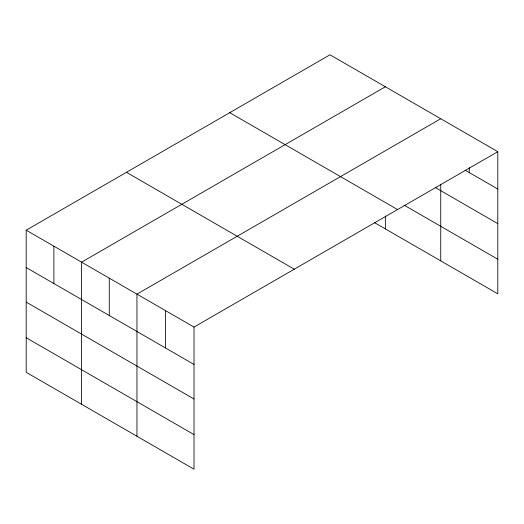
<?xml version="1.0" encoding="UTF-8"?>
<svg xmlns="http://www.w3.org/2000/svg" width="524" height="524" viewBox="0 0 524 524"><rect width="100%" height="100%" fill="white"/><g stroke="black" fill="none" stroke-linecap="round" stroke-linejoin="round"><path stroke-width="0.79" d="M440.743 184.245L440.743 260.867M374.293 222.504L497.8 293.807L497.8 151.685L329.989 54.797L26.2 230.193L26.2 372.315L194.011 469.203L194.011 327.074L26.2 230.193M385.369 86.774L81.58 262.164L81.58 404.286M440.743 118.745L136.954 294.134L136.954 436.263M194.011 327.074L497.8 151.685M465.096 170.162L497.8 189.046M435.208 187.481L497.8 223.617M404.056 205.113L497.8 259.236M229.741 112.68L397.552 209.561M126.448 172.311L294.259 269.198M26.2 267.554L194.011 364.435M26.2 302.125L194.011 399.006M26.2 337.744L194.011 434.625M469.275 167.7L469.275 172.573M385.369 216.032L385.369 228.896M165.486 310.608L165.486 347.969M109.267 278.146L109.267 315.507M53.887 246.175L53.887 283.536"/></g></svg>
